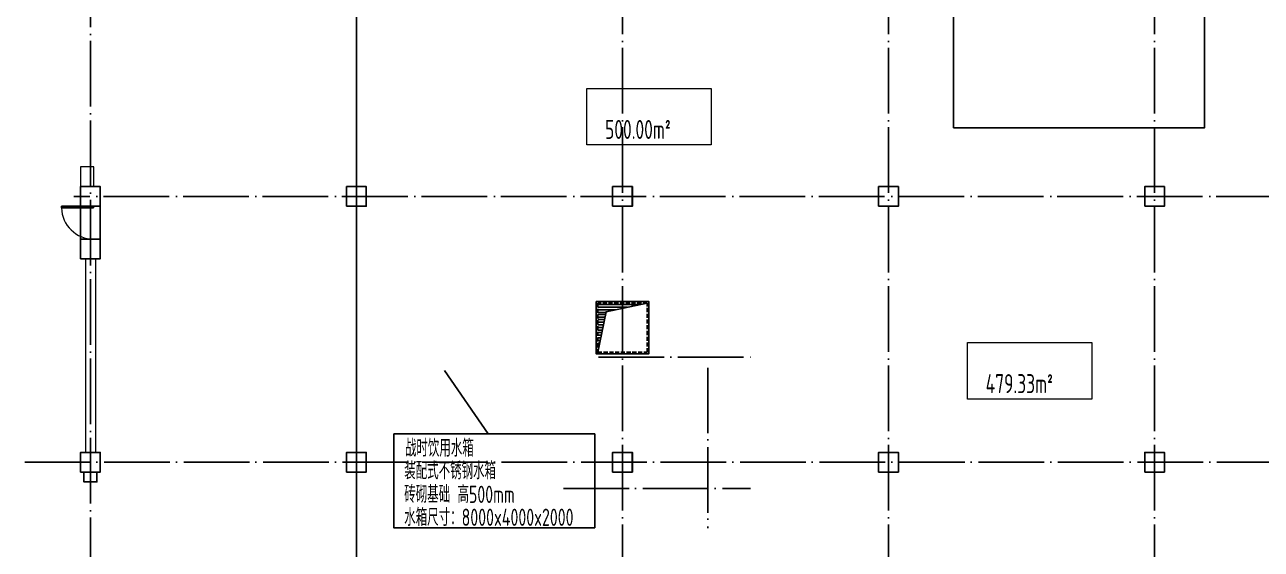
# Model space of a CAD drawing. Extents: x 115549 to 768939, y -502199 to 402497.
# Drawn here: x 281483 to 319133, y -355775 to -339789 of the extents above; entities that cross this region are included whole.
import ezdxf

# ---------------------------------------------------------------- set-up
doc = ezdxf.new("R2010")
doc.units = 0
doc.header["$LTSCALE"] = 1000
doc.header["$MEASUREMENT"] = 0
doc.linetypes.add('__DASH', pattern=[0.35, 0.25, -0.1])
doc.linetypes.add('DOTE', pattern=[2.42, 2, -0.2, 0.02, -0.2])
for name, color, linetype in [('COLUMN', 9, 'Continuous'), ('DOTE', 16, 'DOTE'), ('WINDOW', 4, 'Continuous'), ('人防－WINDOW', 4, 'Continuous'), ('文字', 3, 'Continuous'), ('给水', 32, 'Continuous')]:
    doc.layers.add(name, color=color, linetype=linetype)
doc.layers.add('renWALL', color=8, linetype='Continuous', lineweight=9)
doc.styles.add('TSSD_Rein', font='tssdeng.shx', dxfattribs={"width": 0.7, "bigfont": 'tssdchn.shx'})

# ---------------------------------------------------------------- blocks, each defined once
blk = doc.blocks.new('qiangzh3333')
at = {"layer": 'COLUMN', "color": 8}
for points in [[(503087801, 3697159196), (503088401, 3697159196), (503088401, 3697159796), (503087801, 3697159796)], [(503095901, 3697159196), (503096501, 3697159196), (503096501, 3697159796), (503095901, 3697159796)], [(503104001, 3697159196), (503104601, 3697159196), (503104601, 3697159796), (503104001, 3697159796)], [(503112101, 3697159196), (503112701, 3697159196), (503112701, 3697159796), (503112101, 3697159796)], [(503120201, 3697159196), (503120801, 3697159196), (503120801, 3697159796), (503120201, 3697159796)], [(503087801, 3697157596), (503088401, 3697157596), (503088401, 3697158196), (503087801, 3697158196)], [(503095901, 3697151096), (503096501, 3697151096), (503096501, 3697151696), (503095901, 3697151696)], [(503104001, 3697151096), (503104601, 3697151096), (503104601, 3697151696), (503104001, 3697151696)], [(503112101, 3697151096), (503112701, 3697151096), (503112701, 3697151696), (503112101, 3697151696)], [(503120201, 3697151096), (503120801, 3697151096), (503120801, 3697151696), (503120201, 3697151696)]]:
    blk.add_lwpolyline(points, close=True, dxfattribs=at)
blk.add_lwpolyline([(503087901, 3697151096), (503087901, 3697150796), (503088301, 3697150796), (503088301, 3697151096), (503088401, 3697151096), (503088401, 3697151696), (503087801, 3697151696), (503087801, 3697151096), (503088401, 3697151096)], dxfattribs=at)
at = {"layer": 'renWALL', "color": 8}
for points in [[(503088201, 3697159796), (503088201, 3697160396), (503087801, 3697160396), (503087801, 3697159796)], [(503087951, 3697157596), (503087951, 3697151696)], [(503088251, 3697157596), (503088251, 3697151696)]]:
    blk.add_lwpolyline(points, dxfattribs=at)
blk = doc.blocks.new('$DorLib2D$00000001')
for p, q in [((0.45, 0.975), (0.5, 0.975)), ((0.45, 0), (0.45, 0.975)), ((0.5, 0), (0.5, 0.975)), ((0.5, 0), (0.45, 0))]:
    blk.add_line(p, q)
at = {"lineweight": 13}
blk.add_arc((0.475, 0), 0.975, 91.4693, 180, dxfattribs=at)
blk = doc.blocks.new('saaaa')
at = {"layer": 'COLUMN', "color": 8}
for p, q in [((504756090, 3696220593), (504755490, 3696220593)), ((504755490, 3696220593), (504755490, 3696219993)), ((504756090, 3696219993), (504756090, 3696220593)), ((504764190, 3696220593), (504763590, 3696220593)), ((504763590, 3696220593), (504763590, 3696219993)), ((504764190, 3696219993), (504764190, 3696220593)), ((504772290, 3696220593), (504771690, 3696220593)), ((504771690, 3696220593), (504771690, 3696219993)), ((504772290, 3696219993), (504772290, 3696220593)), ((504780390, 3696220593), (504779790, 3696220593)), ((504779790, 3696220593), (504779790, 3696219993)), ((504780390, 3696219993), (504780390, 3696220593)), ((504788490, 3696220593), (504787890, 3696220593)), ((504787890, 3696220593), (504787890, 3696219993)), ((504788490, 3696219993), (504788490, 3696220593)), ((504755490, 3696219993), (504756090, 3696219993)), ((504763590, 3696219993), (504764190, 3696219993)), ((504771690, 3696219993), (504772290, 3696219993)), ((504779790, 3696219993), (504780390, 3696219993)), ((504787890, 3696219993), (504788490, 3696219993)), ((504756090, 3696218993), (504755490, 3696218993)), ((504755490, 3696218993), (504755490, 3696218393)), ((504756090, 3696218393), (504756090, 3696218993)), ((504755490, 3696218393), (504756090, 3696218393)), ((504756090, 3696212493), (504755490, 3696212493)), ((504755490, 3696212493), (504755490, 3696211893)), ((504756090, 3696211893), (504756090, 3696212493)), ((504764190, 3696212493), (504763590, 3696212493)), ((504763590, 3696212493), (504763590, 3696211893)), ((504764190, 3696211893), (504764190, 3696212493)), ((504772290, 3696212493), (504771690, 3696212493)), ((504771690, 3696212493), (504771690, 3696211893)), ((504772290, 3696211893), (504772290, 3696212493)), ((504780390, 3696212493), (504779790, 3696212493)), ((504779790, 3696212493), (504779790, 3696211893)), ((504780390, 3696211893), (504780390, 3696212493)), ((504788490, 3696212493), (504787890, 3696212493)), ((504787890, 3696212493), (504787890, 3696211893)), ((504788490, 3696211893), (504788490, 3696212493)), ((504755490, 3696211893), (504756090, 3696211893)), ((504755590, 3696211893), (504755590, 3696211593)), ((504755990, 3696211593), (504755990, 3696211893)), ((504755990, 3696211893), (504756090, 3696211893)), ((504763590, 3696211893), (504764190, 3696211893)), ((504771690, 3696211893), (504772290, 3696211893)), ((504779790, 3696211893), (504780390, 3696211893)), ((504787890, 3696211893), (504788490, 3696211893)), ((504755590, 3696211593), (504755990, 3696211593))]:
    blk.add_line(p, q, dxfattribs=at)
at = {"layer": 'renWALL', "color": 8}
for p, q in [((504755890, 3696221193), (504755490, 3696221193)), ((504755490, 3696221193), (504755490, 3696220593)), ((504755890, 3696220593), (504755890, 3696221193)), ((504755640, 3696218393), (504755640, 3696212493)), ((504755940, 3696218393), (504755940, 3696212493))]:
    blk.add_line(p, q, dxfattribs=at)

msp = doc.modelspace()

# ---------------------------------------------------------------- linework, layer by layer
msp.add_line((295594.3, -352260), (294263.8, -350321.8))
at = {"color": 0}
msp.add_lwpolyline([(292721.1, -352260), (298839.5, -352260), (298839.5, -355116.4), (292721.1, -355116.4)], close=True, dxfattribs=at)
at = {"layer": 'DOTE', "color": 1}
for p, q in [((283483.3, -472963.5), (283483.3, -308021.8)), ((291583.3, -420653.4), (291583.3, -308021.8)), ((291583.3, -422356.5), (291583.3, -308021.8)), ((299683.3, -422356.5), (299683.3, -308021.8)), ((307783.3, -422356.5), (307783.3, -308021.8)), ((315883.3, -422356.5), (315883.3, -308021.8)), ((382683.3, -345021.8), (282973.8, -345021.8)), ((298951.8, -349921.8), (303576.8, -349921.8)), ((302283.3, -350240.3), (302283.3, -355133.5)), ((281483.3, -353121.8), (382683.3, -353121.8)), ((297884.1, -353921.8), (303576.8, -353921.8))]:
    msp.add_line(p, q, dxfattribs=at)
at = {"layer": 'WINDOW'}
msp.add_lwpolyline([(309759.2, -342934.9), (317402.5, -342934.9), (317402.5, -338552.6), (309759.2, -338552.6)], close=True, dxfattribs=at)
at = {"layer": '人防－WINDOW'}
for p, q in [((283183.3, -346321.8), (283183.3, -345321.8)), ((283783.3, -346321.8), (283783.3, -345321.8))]:
    msp.add_line(p, q, dxfattribs=at)
at = {"layer": '文字', "color": 6, "lineweight": 15}
for points in [[(298596.9, -341728.6), (302383.8, -341728.6), (302383.8, -343455), (298596.9, -343455)], [(310185.3, -349474.2), (313972.2, -349474.2), (313972.2, -351200.6), (310185.3, -351200.6)]]:
    msp.add_lwpolyline(points, close=True, dxfattribs=at)
at = {"layer": '给水'}
for p, q in [((298933.3, -348317.6), (300215.4, -348317.6)), ((298933.3, -348396.9), (299837.4, -348396.9)), ((298933.3, -348476.3), (299459.4, -348476.3)), ((298933.3, -348555.7), (299176.6, -348555.7)), ((298933.3, -348617.6), (299165.5, -348617.6)), ((298933.3, -348696.9), (299149.5, -348696.9)), ((298933.3, -348776.3), (299133.5, -348776.3)), ((298933.3, -348855.7), (299117.6, -348855.7)), ((298933.3, -348935.1), (299101.6, -348935.1)), ((298933.3, -349014.4), (299085.6, -349014.4)), ((298933.3, -349093.8), (299069.7, -349093.8)), ((298933.3, -349173.2), (299053.7, -349173.2)), ((298933.3, -349252.6), (299037.7, -349252.6)), ((298933.3, -349331.9), (299021.8, -349331.9)), ((298933.3, -349411.3), (299005.8, -349411.3)), ((298933.3, -349490.7), (298989.8, -349490.7)), ((298933.3, -349570.1), (298973.9, -349570.1)), ((298933.3, -349649.4), (298957.9, -349649.4))]:
    msp.add_line(p, q, dxfattribs=at)
msp.add_lwpolyline([(298883.3, -348221.8), (300483.3, -348221.8), (300483.3, -349821.8), (298883.3, -349821.8)], close=True, dxfattribs=at)
msp.add_lwpolyline([(298923.2, -349821.8), (299182.2, -348534.5), (300433.3, -348271.8)], dxfattribs=at)
at = {"layer": '给水', "linetype": '__DASH', "ltscale": 0.5}
msp.add_lwpolyline([(300433.3, -348271.8), (298933.3, -348271.8), (298933.3, -349771.8), (300433.3, -349771.8)], close=True, dxfattribs=at)
for points in [[(299683.3, -348274.8), (299683.3, -348429.3)], [(299983.3, -348366.3), (299983.3, -348274.8)]]:
    msp.add_lwpolyline(points, dxfattribs=at)

# ---------------------------------------------------------------- block references
msp.add_blockref('saaaa', (-504472306.5, -3696565314.4))
at = {"layer": 'renWALL', "color": 8}
msp.add_blockref('qiangzh3333', (-502804617.7, -3697504518), dxfattribs=at)
at = {"layer": '人防－WINDOW', "xscale": -1000, "yscale": -1000, "zscale": -1000, "rotation": 270}
msp.add_blockref('$DorLib2D$00000001', (283575.7, -345821.8), dxfattribs=at)

# ---------------------------------------------------------------- texts
at = {"layer": '文字', "color": 7, "lineweight": 15, "style": 'TSSD_Rein', "width": 0.7}
for s, p in [('500.00m%%1402%%141%%141', (299151.7, -343271.3)), ('479.33m%%1402%%141%%141', (310740.1, -351016.9))]:
    msp.add_text(s, height=580, dxfattribs=at).set_placement(p)
at = {"layer": '文字', "color": 7, "style": 'TSSD_Rein', "width": 0.7}
for s, height, p in [('战时饮用水箱', 525.26, (293059.8, -352954.1)), ('装配式不锈钢水箱 ', 525.26, (293038.8, -353642.1)), ('砖砌基础 高500mm ', 525.263, (293038.8, -354362.8)), ('水箱尺寸：8000x4000x2000', 525.263, (293038.8, -355061.7))]:
    msp.add_text(s, height=height, dxfattribs=at).set_placement(p)

doc.saveas('drawing.dxf')
